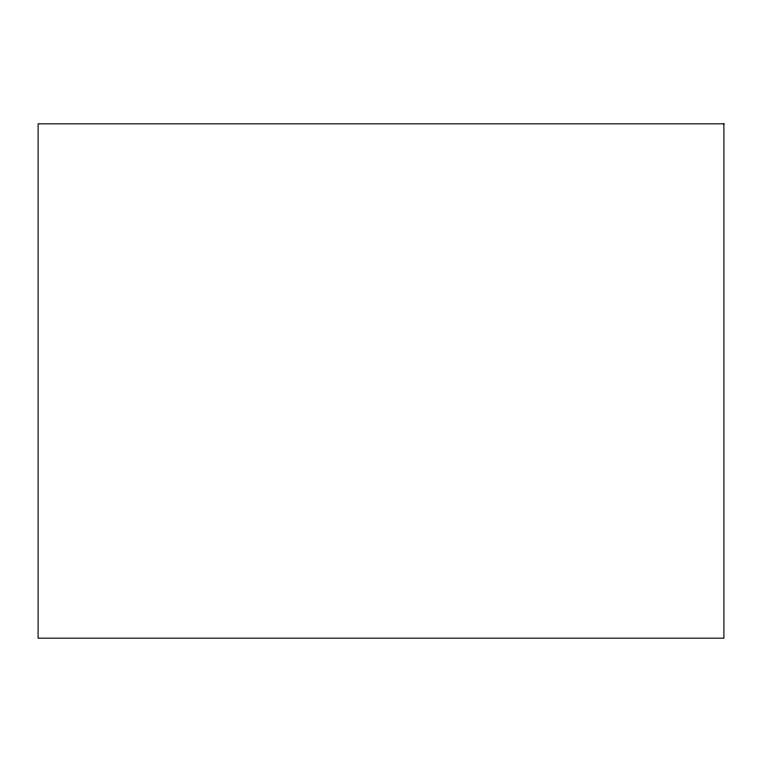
<?xml version="1.0" encoding="UTF-8"?>
<svg xmlns="http://www.w3.org/2000/svg" width="762" height="762" viewBox="0 0 762 762"><rect width="100%" height="100%" fill="white"/><g stroke="black" fill="none" stroke-linecap="round" stroke-linejoin="round"><path stroke-width="1.14" d="M723.9 123.825L38.1 123.825L38.1 638.175L723.9 638.175L723.9 123.825"/></g></svg>
